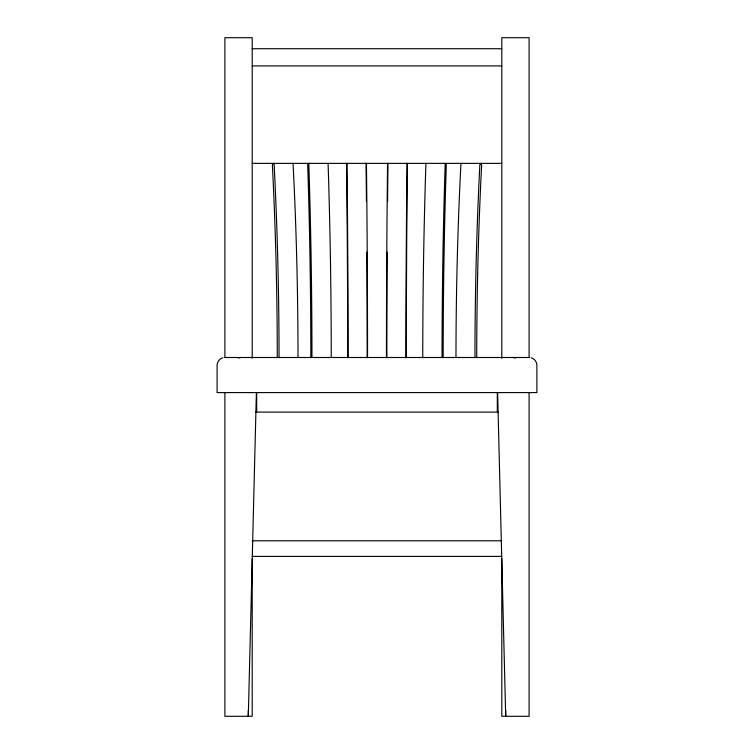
<?xml version="1.0" encoding="UTF-8"?>
<svg xmlns="http://www.w3.org/2000/svg" width="754" height="754" viewBox="0 0 754 754"><rect width="100%" height="100%" fill="white"/><g stroke="black" fill="none" stroke-linecap="round" stroke-linejoin="round"><path stroke-width="1.13" d="M256.388 392.598L248.302 716.3L248.302 710.409M366.048 164.947L366.435 163.364A902.425 46.607 90 0 1 367.547 357.575M222.882 357.764C219.555 358.678 217.124 361.854 217.095 365.304L217.095 392.598L536.905 392.598L536.905 365.304C536.876 361.854 534.445 358.678 531.118 357.764M238.632 357.764L240.658 357.5L238.594 357.764M252.204 48.708L501.796 48.708M252.204 65.909L501.796 65.909M252.204 163.364L501.796 163.364M224.899 357.5L529.101 357.5M255.729 412.099L498.271 412.099M252.232 540.797L501.768 540.797M252.232 556.395L501.768 556.395M515.406 357.764L513.351 357.5L515.368 357.764M387.952 164.947L387.565 163.364A902.425 46.607 -90 0 0 386.453 357.575M497.612 392.598L505.698 716.3L505.698 710.409M529.101 357.349L529.101 37.7L501.796 37.7L501.796 358.273M529.101 392.457L529.101 716.3L501.796 716.3L501.796 558.912M497.32 392.598L497.32 412.099M256.68 392.598L256.68 412.099M252.204 358.273L252.204 37.7L224.899 37.7L224.899 357.349M252.204 558.912L252.204 716.3L224.899 716.3L224.899 392.457M310.837 357.603A895.13 131.139 -90 0 0 307.698 164.947L308.791 163.364A902.425 132.214 90 0 1 311.949 357.575M328.084 163.364A902.425 132.214 -90 0 1 331.242 357.575M277.284 357.603A895.13 206.247 -90 0 0 272.354 164.947L274.079 163.364A902.425 207.925 90 0 1 279.046 357.575M293.052 163.364A902.425 207.925 -90 0 1 298.019 357.575M366.067 166.087A895.13 46.23 -90 0 1 366.425 201.488M366.821 252.072A895.13 46.23 -90 0 1 367.16 357.603M347.679 357.603A895.13 46.23 -90 0 0 346.576 164.947L346.963 163.364A902.425 46.607 -90 0 1 348.075 357.575M386.84 357.603A895.13 46.23 90 0 1 387.179 252.072M387.575 201.488A895.13 46.23 90 0 1 387.933 166.087M406.321 357.603A895.13 46.23 90 0 1 407.424 164.947L407.037 163.364A902.425 46.607 90 0 0 405.925 357.575M443.163 357.603A895.13 131.139 -90 0 1 446.302 164.947L445.209 163.364A902.425 132.214 -90 0 0 442.051 357.575M422.758 357.575A902.425 132.214 -90 0 1 425.916 163.364M476.716 357.603A895.13 206.247 90 0 1 481.646 164.947L479.921 163.364A902.425 207.925 -90 0 0 474.954 357.575M455.982 357.575A902.425 207.925 90 0 1 460.948 163.364"/></g></svg>
